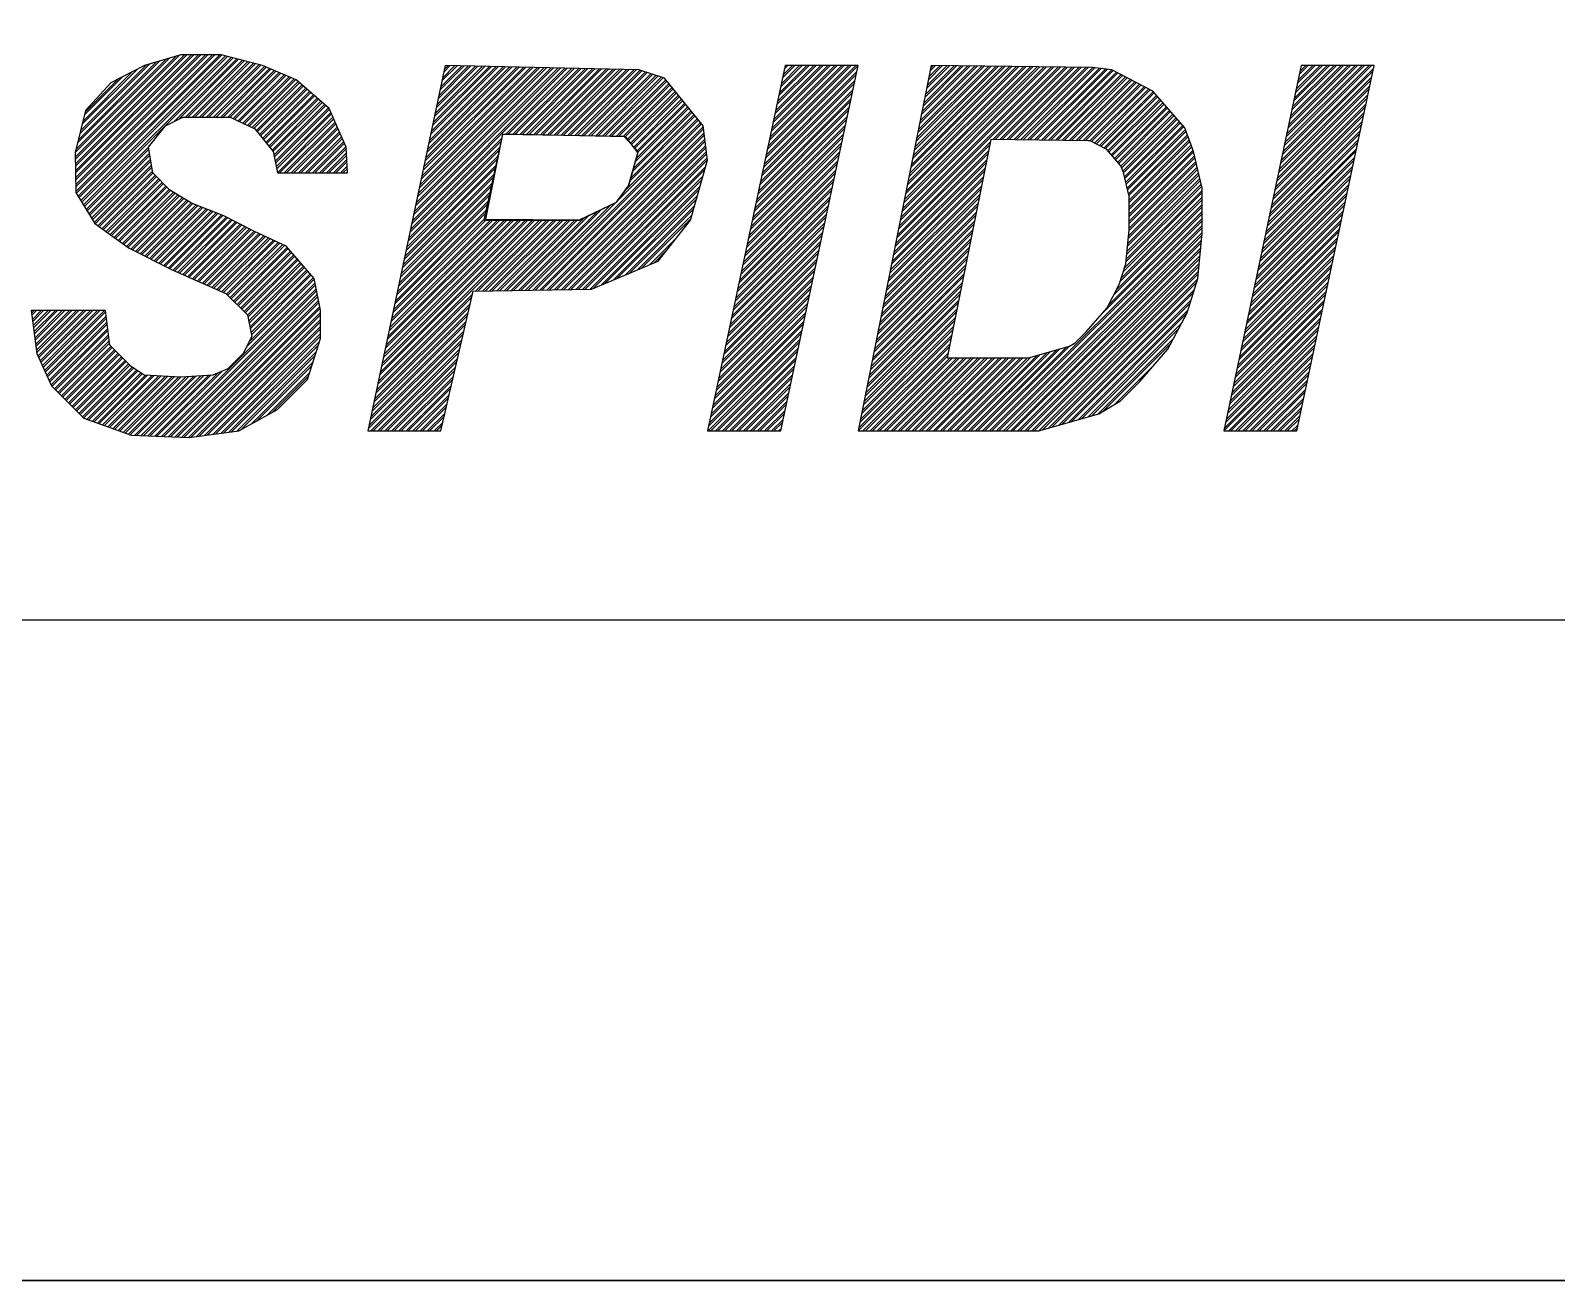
# Model space of a CAD drawing. Extents: x 0 to 594, y 0 to 420.
# Drawn here: x 427.48 to 444.8, y 0 to 14.19 of the extents above; entities that cross this region are included whole.
import ezdxf

# ---------------------------------------------------------------- set-up
doc = ezdxf.new("R2010")
doc.units = 0
doc.header["$MEASUREMENT"] = 0
doc.linetypes.add('BORDER_2012_SLN$0$8001.Solid', pattern=[0])
doc.layers.add('BORDER_2012_SLN$0$Level_1', color=7, linetype='BORDER_2012_SLN$0$8001.Solid', lineweight=25)
doc.layers.add('BORDER_2012_SLN$0$Level_18', color=7, linetype='BORDER_2012_SLN$0$8001.Solid', lineweight=25)
doc.layers.add('GT_1', color=7, linetype='Continuous')

# ---------------------------------------------------------------- blocks, each defined once
blk = doc.blocks.new('BORDER_2012_SLN')
at = {"lineweight": -3}
for p, q in [((427.985, 12.756), (429.128, 13.9)), ((427.985, 12.81), (429.053, 13.878)), ((427.986, 12.678), (429.225, 13.916)), ((427.986, 12.73), (429.166, 13.911)), ((427.987, 12.652), (429.251, 13.916)), ((427.988, 12.574), (429.331, 13.916)), ((427.988, 12.6), (429.304, 13.916)), ((427.989, 12.521), (429.384, 13.916)), ((427.99, 12.495), (429.411, 13.916)), ((427.991, 12.417), (429.491, 13.916)), ((427.991, 12.443), (429.464, 13.916)), ((427.992, 12.365), (429.544, 13.916)), ((427.994, 12.845), (429.015, 13.867)), ((427.998, 12.344), (429.57, 13.916)), ((428.018, 12.311), (429.624, 13.916)), ((428.028, 12.294), (429.649, 13.914)), ((428.048, 12.261), (429.691, 13.904)), ((428.058, 12.244), (429.712, 13.898)), ((428.078, 12.211), (429.754, 13.887)), ((428.088, 12.194), (429.775, 13.882)), ((429.107, 13.16), (429.818, 13.871)), ((429.16, 13.186), (429.839, 13.865)), ((428.011, 12.916), (428.94, 13.845)), ((428.02, 12.951), (428.902, 13.834)), ((428.038, 13.022), (428.827, 13.811)), ((428.046, 13.057), (428.789, 13.8)), ((428.064, 13.128), (428.689, 13.753)), ((428.073, 13.163), (428.634, 13.725)), ((429.236, 13.209), (429.881, 13.854)), ((429.263, 13.209), (429.902, 13.849)), ((429.316, 13.209), (429.944, 13.838)), ((429.342, 13.209), (429.966, 13.832)), ((429.396, 13.209), (430.008, 13.821)), ((429.422, 13.209), (430.029, 13.816)), ((429.475, 13.209), (430.071, 13.805)), ((429.502, 13.209), (430.092, 13.799)), ((429.555, 13.209), (430.132, 13.785)), ((429.582, 13.209), (430.15, 13.777)), ((429.635, 13.209), (430.188, 13.762)), ((429.662, 13.209), (430.206, 13.754)), ((429.715, 13.209), (430.244, 13.738)), ((429.742, 13.209), (430.262, 13.73)), ((429.778, 13.192), (430.3, 13.714)), ((429.796, 13.184), (430.318, 13.706)), ((429.832, 13.167), (430.356, 13.69)), ((431.804, 11.998), (433.57, 13.764)), ((431.811, 12.032), (433.544, 13.765)), ((431.825, 12.099), (433.492, 13.766)), ((431.832, 12.133), (433.466, 13.767)), ((431.847, 12.201), (433.413, 13.768)), ((431.854, 12.235), (433.387, 13.768)), ((431.868, 12.302), (433.335, 13.769)), ((431.875, 12.336), (433.309, 13.77)), ((431.889, 12.403), (433.257, 13.771)), ((431.897, 12.437), (433.231, 13.772)), ((431.911, 12.505), (433.179, 13.773)), ((431.918, 12.538), (433.153, 13.773)), ((431.932, 12.606), (433.101, 13.775)), ((431.939, 12.64), (433.075, 13.775)), ((431.954, 12.707), (433.023, 13.776)), ((431.961, 12.741), (432.997, 13.777)), ((431.975, 12.808), (432.945, 13.778)), ((431.982, 12.842), (432.919, 13.779)), ((431.997, 12.91), (432.867, 13.78)), ((432.004, 12.943), (432.841, 13.78)), ((432.018, 13.011), (432.789, 13.782)), ((432.025, 13.045), (432.763, 13.782)), ((432.04, 13.112), (432.711, 13.783)), ((432.047, 13.146), (432.685, 13.784)), ((432.061, 13.214), (432.633, 13.785)), ((432.068, 13.247), (432.607, 13.786)), ((432.082, 13.315), (432.554, 13.787)), ((432.09, 13.349), (432.528, 13.787)), ((432.104, 13.416), (432.476, 13.789)), ((432.111, 13.45), (432.45, 13.789)), ((432.125, 13.517), (432.398, 13.79)), ((432.133, 13.551), (432.372, 13.791)), ((432.147, 13.619), (432.32, 13.792)), ((432.154, 13.652), (432.294, 13.793)), ((432.168, 13.72), (432.242, 13.794)), ((432.175, 13.754), (432.216, 13.794)), ((432.874, 13.015), (433.622, 13.763)), ((432.9, 13.014), (433.648, 13.762)), ((432.952, 13.013), (433.7, 13.761)), ((432.978, 13.013), (433.726, 13.761)), ((433.03, 13.011), (433.778, 13.76)), ((433.056, 13.011), (433.804, 13.759)), ((433.108, 13.01), (433.856, 13.758)), ((433.134, 13.009), (433.882, 13.757)), ((433.186, 13.008), (433.934, 13.756)), ((433.212, 13.007), (433.96, 13.756)), ((433.264, 13.006), (434.012, 13.754)), ((433.29, 13.005), (434.038, 13.754)), ((433.342, 13.004), (434.09, 13.753)), ((433.368, 13.003), (434.116, 13.752)), ((433.42, 13.002), (434.168, 13.751)), ((433.446, 13.002), (434.194, 13.75)), ((433.498, 13), (434.246, 13.749)), ((433.524, 13), (434.272, 13.749)), ((433.576, 12.999), (434.325, 13.747)), ((433.602, 12.998), (434.351, 13.747)), ((433.654, 12.998), (434.398, 13.741)), ((433.681, 12.997), (434.418, 13.734)), ((433.733, 12.996), (434.458, 13.721)), ((433.759, 12.996), (434.478, 13.714)), ((433.812, 12.995), (434.517, 13.701)), ((433.838, 12.994), (434.537, 13.694)), ((435.797, 12.638), (436.85, 13.691)), ((435.804, 12.672), (436.857, 13.725)), ((435.818, 12.74), (436.871, 13.793)), ((435.825, 12.773), (436.847, 13.795)), ((435.839, 12.841), (436.794, 13.795)), ((435.847, 12.875), (436.767, 13.795)), ((435.861, 12.942), (436.714, 13.795)), ((435.868, 12.976), (436.687, 13.795)), ((435.882, 13.043), (436.634, 13.795)), ((435.89, 13.077), (436.607, 13.795)), ((435.904, 13.145), (436.554, 13.795)), ((435.911, 13.178), (436.528, 13.795)), ((435.925, 13.246), (436.474, 13.795)), ((435.932, 13.28), (436.448, 13.795)), ((435.947, 13.347), (436.394, 13.795)), ((435.954, 13.381), (436.368, 13.795)), ((435.968, 13.449), (436.315, 13.795)), ((435.975, 13.482), (436.288, 13.795)), ((435.99, 13.55), (436.235, 13.795)), ((435.997, 13.584), (436.208, 13.795)), ((436.011, 13.651), (436.155, 13.795)), ((436.018, 13.685), (436.128, 13.795)), ((436.032, 13.752), (436.075, 13.795)), ((436.04, 13.786), (436.049, 13.795)), ((437.33, 11.936), (439.169, 13.775)), ((437.337, 11.97), (439.143, 13.776)), ((437.35, 12.036), (439.09, 13.776)), ((437.357, 12.07), (439.064, 13.777)), ((437.37, 12.136), (439.011, 13.778)), ((437.377, 12.169), (438.985, 13.778)), ((437.39, 12.236), (438.933, 13.779)), ((437.396, 12.269), (438.906, 13.779)), ((437.41, 12.336), (438.854, 13.78)), ((437.416, 12.369), (438.828, 13.78)), ((437.43, 12.435), (438.775, 13.781)), ((437.436, 12.469), (438.749, 13.781)), ((437.45, 12.535), (438.696, 13.782)), ((437.456, 12.568), (438.67, 13.782)), ((437.47, 12.635), (438.617, 13.783)), ((437.476, 12.668), (438.591, 13.783)), ((437.49, 12.735), (438.539, 13.784)), ((437.496, 12.768), (438.512, 13.784)), ((437.51, 12.835), (438.46, 13.785)), ((437.516, 12.868), (438.434, 13.785)), ((437.53, 12.934), (438.381, 13.786)), ((437.536, 12.968), (438.355, 13.786)), ((437.549, 13.034), (438.302, 13.787)), ((437.556, 13.067), (438.276, 13.787)), ((437.569, 13.134), (438.224, 13.788)), ((437.576, 13.167), (438.197, 13.788)), ((437.589, 13.234), (438.145, 13.789)), ((437.596, 13.267), (438.119, 13.789)), ((437.609, 13.333), (438.066, 13.79)), ((437.616, 13.367), (438.04, 13.79)), ((437.629, 13.433), (437.987, 13.791)), ((437.636, 13.467), (437.961, 13.792)), ((437.649, 13.533), (437.908, 13.792)), ((437.656, 13.566), (437.882, 13.793)), ((437.669, 13.633), (437.83, 13.793)), ((437.676, 13.666), (437.803, 13.794)), ((437.689, 13.733), (437.751, 13.794)), ((437.696, 13.766), (437.725, 13.795)), ((438.402, 12.956), (439.221, 13.775)), ((438.428, 12.955), (439.248, 13.774)), ((438.481, 12.954), (439.3, 13.774)), ((438.507, 12.954), (439.326, 13.773)), ((438.56, 12.953), (439.379, 13.773)), ((438.586, 12.953), (439.405, 13.772)), ((438.639, 12.952), (439.458, 13.772)), ((438.665, 12.952), (439.484, 13.771)), ((438.717, 12.951), (439.536, 13.77)), ((438.744, 12.951), (439.56, 13.768)), ((438.796, 12.95), (439.608, 13.762)), ((438.822, 12.95), (439.632, 13.76)), ((438.875, 12.949), (439.68, 13.754)), ((438.901, 12.949), (439.704, 13.752)), ((438.954, 12.948), (439.752, 13.746)), ((438.98, 12.948), (439.769, 13.737)), ((439.032, 12.947), (439.804, 13.719)), ((439.059, 12.947), (439.822, 13.71)), ((439.111, 12.946), (439.857, 13.691)), ((441.664, 12.679), (442.717, 13.732)), ((441.672, 12.712), (442.725, 13.765)), ((441.686, 12.78), (442.701, 13.795)), ((441.693, 12.814), (442.674, 13.795)), ((441.707, 12.881), (442.621, 13.795)), ((441.714, 12.915), (442.595, 13.795)), ((441.729, 12.982), (442.541, 13.795)), ((441.736, 13.016), (442.515, 13.795)), ((441.75, 13.084), (442.461, 13.795)), ((441.757, 13.117), (442.435, 13.795)), ((441.772, 13.185), (442.382, 13.795)), ((441.779, 13.219), (442.355, 13.795)), ((441.793, 13.286), (442.302, 13.795)), ((441.8, 13.32), (442.275, 13.795)), ((441.815, 13.388), (442.222, 13.795)), ((441.822, 13.421), (442.195, 13.795)), ((441.836, 13.489), (442.142, 13.795)), ((441.843, 13.523), (442.116, 13.795)), ((441.857, 13.59), (442.062, 13.795)), ((441.865, 13.624), (442.036, 13.795)), ((441.879, 13.691), (441.982, 13.795)), ((441.886, 13.725), (441.956, 13.795)), ((441.9, 13.793), (441.903, 13.795)), ((428.09, 13.234), (428.525, 13.669)), ((428.099, 13.27), (428.47, 13.641)), ((429.85, 13.158), (430.374, 13.682)), ((429.886, 13.141), (430.412, 13.666)), ((429.904, 13.132), (430.431, 13.659)), ((429.94, 13.115), (430.468, 13.643)), ((429.958, 13.106), (430.487, 13.635)), ((429.994, 13.089), (430.516, 13.611)), ((430.012, 13.081), (430.53, 13.599)), ((430.04, 13.055), (430.559, 13.574)), ((430.051, 13.04), (430.573, 13.561)), ((430.075, 13.011), (430.601, 13.537)), ((430.087, 12.996), (430.616, 13.524)), ((433.89, 12.994), (434.577, 13.681)), ((433.916, 12.993), (434.597, 13.674)), ((433.969, 12.992), (434.637, 13.661)), ((433.995, 12.992), (434.657, 13.654)), ((434.047, 12.991), (434.688, 13.632)), ((434.073, 12.991), (434.7, 13.617)), ((434.126, 12.99), (434.724, 13.588)), ((434.152, 12.989), (434.736, 13.573)), ((434.204, 12.988), (434.76, 13.544)), ((434.226, 12.983), (434.772, 13.529)), ((435.761, 12.47), (436.814, 13.523)), ((435.775, 12.537), (436.828, 13.59)), ((435.782, 12.571), (436.835, 13.624)), ((439.137, 12.946), (439.874, 13.682)), ((439.19, 12.945), (439.909, 13.664)), ((439.216, 12.945), (439.926, 13.655)), ((439.269, 12.944), (439.961, 13.636)), ((439.295, 12.944), (439.979, 13.627)), ((439.348, 12.943), (440.013, 13.609)), ((439.374, 12.943), (440.031, 13.6)), ((439.426, 12.942), (440.066, 13.581)), ((439.453, 12.942), (440.083, 13.572)), ((439.503, 12.939), (440.118, 13.554)), ((439.521, 12.93), (440.135, 13.545)), ((439.556, 12.912), (440.17, 13.526)), ((439.573, 12.902), (440.188, 13.517)), ((441.622, 12.476), (442.675, 13.529)), ((441.629, 12.51), (442.682, 13.563)), ((441.643, 12.577), (442.696, 13.63)), ((441.65, 12.611), (442.703, 13.664)), ((430.111, 12.967), (430.644, 13.5)), ((430.123, 12.952), (430.658, 13.487)), ((430.147, 12.922), (430.687, 13.462)), ((430.159, 12.908), (430.701, 13.45)), ((430.183, 12.878), (430.729, 13.425)), ((430.194, 12.864), (430.744, 13.413)), ((430.218, 12.834), (430.772, 13.388)), ((430.23, 12.82), (430.786, 13.376)), ((430.24, 12.776), (430.815, 13.351)), ((434.253, 12.957), (434.796, 13.5)), ((434.265, 12.942), (434.808, 13.486)), ((434.288, 12.913), (434.832, 13.456)), ((434.3, 12.898), (434.844, 13.442)), ((434.324, 12.869), (434.868, 13.412)), ((434.336, 12.855), (434.88, 13.398)), ((434.362, 12.827), (434.904, 13.368)), ((434.371, 12.81), (434.915, 13.354)), ((435.732, 12.334), (436.785, 13.388)), ((435.739, 12.368), (436.792, 13.421)), ((435.754, 12.436), (436.807, 13.489)), ((439.608, 12.884), (440.221, 13.497)), ((439.626, 12.875), (440.233, 13.483)), ((439.66, 12.857), (440.258, 13.454)), ((439.678, 12.847), (440.271, 13.44)), ((439.708, 12.824), (440.296, 13.412)), ((439.72, 12.81), (440.308, 13.398)), ((439.745, 12.782), (440.333, 13.37)), ((439.757, 12.767), (440.346, 13.356)), ((441.586, 12.307), (442.639, 13.36)), ((441.6, 12.375), (442.653, 13.428)), ((441.607, 12.409), (442.66, 13.462)), ((430.244, 12.754), (430.829, 13.339)), ((430.253, 12.709), (430.858, 13.314)), ((430.257, 12.687), (430.869, 13.299)), ((430.266, 12.643), (430.886, 13.262)), ((430.271, 12.621), (430.894, 13.244)), ((430.28, 12.576), (430.91, 13.207)), ((430.304, 12.574), (430.918, 13.188)), ((434.148, 12.267), (435.059, 13.178)), ((434.221, 12.367), (435.047, 13.193)), ((434.281, 12.48), (435.023, 13.222)), ((434.291, 12.516), (435.011, 13.237)), ((434.311, 12.59), (434.987, 13.266)), ((434.321, 12.626), (434.975, 13.281)), ((434.342, 12.701), (434.951, 13.31)), ((434.353, 12.738), (434.939, 13.325)), ((435.689, 12.132), (436.742, 13.185)), ((435.696, 12.166), (436.75, 13.219)), ((435.711, 12.233), (436.764, 13.286)), ((435.718, 12.267), (436.771, 13.32)), ((439.782, 12.739), (440.371, 13.327)), ((439.795, 12.725), (440.383, 13.313)), ((439.82, 12.697), (440.408, 13.285)), ((439.832, 12.683), (440.42, 13.271)), ((439.857, 12.654), (440.445, 13.242)), ((439.864, 12.634), (440.458, 13.228)), ((439.878, 12.595), (440.483, 13.2)), ((439.885, 12.575), (440.495, 13.186)), ((441.557, 12.172), (442.61, 13.225)), ((441.564, 12.206), (442.617, 13.259)), ((441.579, 12.274), (442.632, 13.327)), ((430.357, 12.574), (430.935, 13.152)), ((430.384, 12.574), (430.943, 13.133)), ((430.437, 12.574), (430.959, 13.096)), ((430.464, 12.574), (430.967, 13.078)), ((430.517, 12.574), (430.984, 13.041)), ((430.544, 12.574), (430.992, 13.023)), ((433.178, 11.244), (435.083, 13.149)), ((433.205, 11.244), (435.095, 13.134)), ((433.259, 11.245), (435.115, 13.101)), ((433.286, 11.246), (435.118, 13.077)), ((433.341, 11.247), (435.124, 13.03)), ((433.368, 11.247), (435.127, 13.006)), ((435.654, 11.963), (436.707, 13.016)), ((435.668, 12.031), (436.721, 13.084)), ((435.675, 12.064), (436.728, 13.117)), ((439.895, 12.532), (440.52, 13.158)), ((439.9, 12.511), (440.533, 13.143)), ((439.91, 12.468), (440.558, 13.115)), ((439.915, 12.446), (440.57, 13.101)), ((439.925, 12.403), (440.59, 13.067)), ((439.93, 12.381), (440.597, 13.048)), ((439.94, 12.338), (440.611, 13.009)), ((441.514, 11.97), (442.567, 13.023)), ((441.521, 12.003), (442.574, 13.057)), ((441.536, 12.071), (442.589, 13.124)), ((441.543, 12.105), (442.596, 13.158)), ((428.108, 12.161), (428.818, 12.871)), ((428.118, 12.144), (428.819, 12.845)), ((430.597, 12.574), (431.008, 12.986)), ((430.624, 12.574), (431.017, 12.967)), ((430.677, 12.574), (431.033, 12.931)), ((430.703, 12.574), (431.041, 12.912)), ((430.757, 12.574), (431.058, 12.875)), ((430.783, 12.574), (431.062, 12.853)), ((431.761, 11.796), (432.794, 12.829)), ((431.768, 11.829), (432.801, 12.863)), ((431.782, 11.897), (432.816, 12.931)), ((431.789, 11.931), (432.822, 12.964)), ((433.422, 11.248), (435.133, 12.959)), ((433.449, 11.249), (435.136, 12.935)), ((433.503, 11.25), (435.142, 12.888)), ((433.53, 11.25), (435.145, 12.865)), ((435.625, 11.828), (436.678, 12.881)), ((435.632, 11.862), (436.685, 12.915)), ((435.646, 11.929), (436.7, 12.982)), ((437.297, 11.77), (438.355, 12.828)), ((437.31, 11.837), (438.368, 12.895)), ((437.317, 11.87), (438.375, 12.928)), ((439.945, 12.317), (440.618, 12.989)), ((439.948, 12.266), (440.632, 12.95)), ((439.948, 12.239), (440.639, 12.931)), ((439.948, 12.186), (440.653, 12.892)), ((439.948, 12.159), (440.661, 12.872)), ((439.948, 12.106), (440.675, 12.833)), ((441.471, 11.767), (442.524, 12.82)), ((441.479, 11.801), (442.532, 12.854)), ((441.493, 11.868), (442.546, 12.921)), ((441.5, 11.902), (442.553, 12.955)), ((428.138, 12.111), (428.826, 12.799)), ((428.148, 12.094), (428.83, 12.777)), ((428.168, 12.061), (428.838, 12.731)), ((428.178, 12.044), (428.842, 12.708)), ((428.198, 12.011), (428.849, 12.663)), ((430.836, 12.574), (431.064, 12.802)), ((430.863, 12.574), (431.066, 12.777)), ((430.916, 12.574), (431.068, 12.726)), ((430.943, 12.574), (431.069, 12.701)), ((430.996, 12.574), (431.072, 12.65)), ((431.725, 11.627), (432.757, 12.659)), ((431.739, 11.694), (432.772, 12.727)), ((431.746, 11.728), (432.779, 12.761)), ((433.585, 11.251), (435.151, 12.817)), ((433.612, 11.252), (435.154, 12.794)), ((433.666, 11.253), (435.159, 12.746)), ((433.693, 11.253), (435.162, 12.723)), ((433.747, 11.254), (435.142, 12.649)), ((435.582, 11.626), (436.635, 12.679)), ((435.589, 11.659), (436.642, 12.712)), ((435.604, 11.727), (436.657, 12.78)), ((435.611, 11.761), (436.664, 12.814)), ((437.27, 11.637), (438.328, 12.695)), ((437.277, 11.67), (438.335, 12.729)), ((437.29, 11.737), (438.348, 12.795)), ((439.947, 11.919), (440.712, 12.684)), ((439.948, 12.08), (440.681, 12.813)), ((439.948, 12.026), (440.692, 12.77)), ((439.948, 12), (440.697, 12.749)), ((439.948, 11.946), (440.707, 12.705)), ((441.436, 11.598), (442.489, 12.651)), ((441.45, 11.666), (442.503, 12.719)), ((441.457, 11.7), (442.51, 12.753)), ((428.209, 11.996), (428.853, 12.64)), ((428.24, 11.974), (428.861, 12.594)), ((428.255, 11.963), (428.866, 12.573)), ((428.287, 11.94), (428.892, 12.546)), ((428.302, 11.929), (428.906, 12.533)), ((428.333, 11.907), (428.932, 12.506)), ((428.349, 11.896), (428.945, 12.493)), ((431.023, 12.574), (431.073, 12.625)), ((431.696, 11.492), (432.727, 12.523)), ((431.704, 11.526), (432.735, 12.557)), ((431.718, 11.593), (432.749, 12.625)), ((433.774, 11.255), (435.132, 12.612)), ((433.829, 11.256), (435.11, 12.537)), ((433.863, 11.264), (435.1, 12.5)), ((435.539, 11.423), (436.592, 12.476)), ((435.546, 11.457), (436.599, 12.51)), ((435.561, 11.524), (436.614, 12.577)), ((435.568, 11.558), (436.621, 12.611)), ((437.23, 11.438), (438.288, 12.496)), ((437.237, 11.471), (438.295, 12.529)), ((437.25, 11.537), (438.308, 12.595)), ((437.257, 11.571), (438.315, 12.629)), ((439.921, 11.654), (440.757, 12.49)), ((439.924, 11.684), (440.752, 12.512)), ((439.93, 11.742), (440.742, 12.555)), ((439.933, 11.772), (440.737, 12.576)), ((439.938, 11.831), (440.727, 12.619)), ((439.941, 11.86), (440.722, 12.641)), ((441.407, 11.463), (442.46, 12.516)), ((441.414, 11.497), (442.467, 12.55)), ((441.428, 11.565), (442.482, 12.618)), ((428.38, 11.874), (428.972, 12.466)), ((428.395, 11.863), (428.985, 12.453)), ((428.426, 11.841), (429.012, 12.426)), ((428.442, 11.829), (429.025, 12.413)), ((428.473, 11.807), (429.052, 12.386)), ((428.488, 11.796), (429.067, 12.375)), ((428.519, 11.774), (429.1, 12.355)), ((428.535, 11.763), (429.117, 12.345)), ((428.566, 11.741), (429.15, 12.325)), ((428.581, 11.73), (429.166, 12.315)), ((431.654, 11.289), (432.683, 12.319)), ((431.661, 11.323), (432.69, 12.353)), ((431.675, 11.391), (432.705, 12.421)), ((431.682, 11.424), (432.712, 12.455)), ((433.955, 11.302), (435.078, 12.426)), ((434.001, 11.322), (435.068, 12.388)), ((434.093, 11.36), (435.046, 12.314)), ((435.503, 11.254), (436.557, 12.307)), ((435.518, 11.322), (436.571, 12.375)), ((435.525, 11.355), (436.578, 12.409)), ((437.197, 11.271), (438.255, 12.329)), ((437.21, 11.338), (438.268, 12.396)), ((437.217, 11.371), (438.275, 12.429)), ((439.884, 11.457), (440.778, 12.351)), ((439.896, 11.496), (440.778, 12.377)), ((439.913, 11.566), (440.773, 12.425)), ((439.916, 11.595), (440.768, 12.447)), ((441.364, 11.261), (442.417, 12.314)), ((441.371, 11.295), (442.424, 12.348)), ((441.386, 11.362), (442.439, 12.415)), ((441.393, 11.396), (442.446, 12.449)), ((428.615, 11.71), (429.2, 12.295)), ((428.633, 11.701), (429.216, 12.285)), ((428.668, 11.683), (429.25, 12.265)), ((428.686, 11.675), (429.266, 12.255)), ((428.721, 11.657), (429.299, 12.235)), ((428.739, 11.648), (429.318, 12.227)), ((428.775, 11.63), (429.356, 12.211)), ((428.792, 11.621), (429.375, 12.204)), ((428.828, 11.604), (429.413, 12.189)), ((428.846, 11.595), (429.432, 12.181)), ((428.881, 11.577), (429.47, 12.166)), ((428.899, 11.568), (429.489, 12.158)), ((428.934, 11.55), (429.527, 12.143)), ((428.952, 11.541), (429.546, 12.135)), ((431.618, 11.12), (432.646, 12.149)), ((431.632, 11.188), (432.661, 12.217)), ((431.639, 11.222), (432.668, 12.251)), ((433.015, 11.241), (433.913, 12.138)), ((433.043, 11.241), (433.964, 12.163)), ((433.097, 11.242), (434.066, 12.211)), ((433.124, 11.243), (434.117, 12.236)), ((434.138, 11.379), (435.036, 12.277)), ((434.23, 11.418), (435.014, 12.202)), ((434.276, 11.437), (435.004, 12.165)), ((435.475, 11.119), (436.528, 12.172)), ((435.482, 11.153), (436.535, 12.206)), ((435.496, 11.22), (436.549, 12.274)), ((437.157, 11.072), (438.215, 12.13)), ((437.17, 11.138), (438.228, 12.196)), ((437.177, 11.171), (438.235, 12.23)), ((437.19, 11.238), (438.248, 12.296)), ((439.713, 11.073), (440.778, 12.138)), ((439.773, 11.186), (440.778, 12.191)), ((439.803, 11.243), (440.778, 12.218)), ((439.848, 11.341), (440.778, 12.271)), ((439.86, 11.38), (440.778, 12.298)), ((441.328, 11.092), (442.381, 12.145)), ((441.343, 11.159), (442.396, 12.213)), ((441.35, 11.193), (442.403, 12.246)), ((428.988, 11.524), (429.584, 12.12)), ((429.005, 11.515), (429.603, 12.113)), ((429.041, 11.497), (429.641, 12.097)), ((429.058, 11.488), (429.66, 12.09)), ((429.094, 11.471), (429.696, 12.073)), ((429.113, 11.463), (429.714, 12.064)), ((429.15, 11.447), (429.749, 12.046)), ((429.168, 11.438), (429.767, 12.037)), ((429.205, 11.422), (429.803, 12.02)), ((429.224, 11.414), (429.82, 12.011)), ((429.261, 11.398), (429.856, 11.993)), ((429.279, 11.39), (429.874, 11.984)), ((429.316, 11.373), (429.909, 11.966)), ((429.335, 11.365), (429.927, 11.957)), ((431.418, 10.175), (433.283, 12.04)), ((431.425, 10.209), (433.256, 12.04)), ((431.439, 10.277), (433.203, 12.04)), ((431.446, 10.31), (433.176, 12.04)), ((431.461, 10.378), (433.123, 12.04)), ((431.468, 10.412), (433.097, 12.04)), ((431.482, 10.479), (433.043, 12.04)), ((431.489, 10.513), (433.017, 12.04)), ((431.503, 10.58), (432.964, 12.04)), ((431.511, 10.614), (432.937, 12.04)), ((431.525, 10.682), (432.884, 12.04)), ((431.532, 10.715), (432.857, 12.04)), ((431.546, 10.783), (432.804, 12.04)), ((431.553, 10.817), (432.777, 12.04)), ((431.568, 10.884), (432.724, 12.04)), ((431.575, 10.918), (432.697, 12.04)), ((431.589, 10.985), (432.644, 12.04)), ((431.596, 11.019), (432.624, 12.047)), ((431.611, 11.087), (432.639, 12.115)), ((432.528, 11.232), (433.336, 12.04)), ((432.555, 11.233), (433.363, 12.04)), ((432.609, 11.234), (433.416, 12.04)), ((432.636, 11.234), (433.442, 12.04)), ((432.69, 11.235), (433.496, 12.04)), ((432.717, 11.235), (433.522, 12.04)), ((432.772, 11.236), (433.576, 12.04)), ((432.799, 11.237), (433.602, 12.04)), ((432.853, 11.238), (433.655, 12.04)), ((432.88, 11.238), (433.682, 12.04)), ((432.934, 11.239), (433.76, 12.065)), ((432.961, 11.24), (433.811, 12.089)), ((434.368, 11.475), (434.982, 12.09)), ((434.413, 11.495), (434.972, 12.053)), ((435.432, 10.917), (436.485, 11.97)), ((435.439, 10.95), (436.492, 12.003)), ((435.453, 11.018), (436.506, 12.071)), ((435.461, 11.052), (436.514, 12.105)), ((437.13, 10.939), (438.189, 11.997)), ((437.137, 10.972), (438.195, 12.03)), ((437.15, 11.038), (438.208, 12.097)), ((438.364, 9.645), (440.778, 12.058)), ((438.391, 9.645), (440.778, 12.031)), ((438.444, 9.645), (440.778, 11.978)), ((439.613, 10.947), (440.778, 12.111)), ((441.3, 10.957), (442.353, 12.01)), ((441.307, 10.991), (442.36, 12.044)), ((441.321, 11.058), (442.374, 12.111)), ((429.372, 11.349), (429.962, 11.94)), ((429.39, 11.341), (429.98, 11.931)), ((429.427, 11.325), (430.016, 11.913)), ((429.446, 11.316), (430.034, 11.905)), ((429.482, 11.3), (430.07, 11.888)), ((429.501, 11.292), (430.088, 11.879)), ((429.538, 11.276), (430.124, 11.862)), ((429.556, 11.268), (430.143, 11.854)), ((429.593, 11.251), (430.179, 11.837)), ((429.612, 11.243), (430.197, 11.828)), ((429.649, 11.227), (430.233, 11.812)), ((429.667, 11.219), (430.251, 11.803)), ((429.701, 11.2), (430.288, 11.786)), ((434.505, 11.533), (434.81, 11.838)), ((435.396, 10.748), (436.449, 11.801)), ((435.411, 10.815), (436.464, 11.868)), ((435.418, 10.849), (436.471, 11.902)), ((437.09, 10.739), (438.149, 11.797)), ((437.097, 10.772), (438.155, 11.83)), ((437.11, 10.839), (438.169, 11.897)), ((437.117, 10.872), (438.175, 11.93)), ((438.471, 9.645), (440.778, 11.952)), ((438.524, 9.645), (440.778, 11.898)), ((438.551, 9.645), (440.776, 11.87)), ((438.604, 9.645), (440.77, 11.811)), ((438.63, 9.645), (440.767, 11.782)), ((441.257, 10.754), (442.31, 11.807)), ((441.264, 10.788), (442.317, 11.841)), ((441.278, 10.856), (442.331, 11.909)), ((441.286, 10.889), (442.339, 11.942)), ((429.715, 11.186), (430.306, 11.778)), ((429.741, 11.16), (430.342, 11.761)), ((429.755, 11.147), (430.36, 11.752)), ((429.781, 11.12), (430.391, 11.729)), ((429.794, 11.107), (430.403, 11.715)), ((429.821, 11.08), (430.428, 11.687)), ((429.834, 11.067), (430.44, 11.672)), ((429.861, 11.04), (430.465, 11.644)), ((429.874, 11.027), (430.477, 11.629)), ((434.551, 11.552), (434.71, 11.712)), ((435.368, 10.613), (436.421, 11.666)), ((435.375, 10.647), (436.428, 11.7)), ((435.389, 10.714), (436.442, 11.767)), ((437.057, 10.573), (438.115, 11.631)), ((437.071, 10.639), (438.129, 11.697)), ((437.077, 10.673), (438.135, 11.731)), ((438.684, 9.645), (440.762, 11.723)), ((438.71, 9.645), (440.759, 11.693)), ((438.763, 9.645), (440.753, 11.635)), ((441.221, 10.586), (442.274, 11.639)), ((441.235, 10.653), (442.289, 11.706)), ((441.243, 10.687), (442.296, 11.74)), ((429.901, 11), (430.502, 11.601)), ((429.914, 10.987), (430.514, 11.587)), ((429.939, 10.958), (430.539, 11.558)), ((429.943, 10.936), (430.551, 11.544)), ((429.952, 10.892), (430.576, 11.515)), ((429.957, 10.87), (430.588, 11.501)), ((429.966, 10.825), (430.613, 11.473)), ((429.97, 10.803), (430.625, 11.458)), ((435.325, 10.41), (436.378, 11.463)), ((435.332, 10.444), (436.385, 11.497)), ((435.346, 10.512), (436.399, 11.565)), ((435.353, 10.545), (436.406, 11.598)), ((437.031, 10.44), (438.089, 11.498)), ((437.037, 10.473), (438.095, 11.531)), ((437.051, 10.539), (438.109, 11.598)), ((438.79, 9.645), (440.751, 11.605)), ((438.843, 9.645), (440.745, 11.546)), ((438.87, 9.645), (440.742, 11.517)), ((438.923, 9.645), (440.737, 11.458)), ((441.178, 10.383), (442.231, 11.436)), ((441.193, 10.451), (442.246, 11.504)), ((441.2, 10.484), (442.253, 11.537)), ((441.214, 10.552), (442.267, 11.605)), ((428.963, 9.583), (430.706, 11.326)), ((428.988, 9.582), (430.71, 11.304)), ((429.928, 10.602), (430.697, 11.37)), ((429.955, 10.655), (430.687, 11.387)), ((429.979, 10.759), (430.65, 11.43)), ((429.983, 10.737), (430.662, 11.416)), ((435.282, 10.208), (436.335, 11.261)), ((435.289, 10.241), (436.342, 11.295)), ((435.303, 10.309), (436.356, 11.362)), ((435.31, 10.343), (436.364, 11.396)), ((436.991, 10.24), (438.049, 11.298)), ((436.997, 10.273), (438.055, 11.332)), ((437.011, 10.34), (438.069, 11.398)), ((437.017, 10.373), (438.075, 11.431)), ((438.961, 9.656), (440.734, 11.429)), ((439.035, 9.677), (440.726, 11.367)), ((439.072, 9.688), (440.713, 11.329)), ((441.15, 10.248), (442.203, 11.301)), ((441.157, 10.282), (442.21, 11.335)), ((441.171, 10.349), (442.224, 11.402)), ((429.04, 9.58), (430.719, 11.259)), ((429.065, 9.579), (430.723, 11.237)), ((429.117, 9.577), (430.732, 11.193)), ((429.142, 9.576), (430.737, 11.171)), ((429.194, 9.575), (430.746, 11.127)), ((429.219, 9.574), (430.75, 11.105)), ((431.382, 10.006), (432.47, 11.094)), ((431.396, 10.074), (432.486, 11.164)), ((431.403, 10.108), (432.494, 11.198)), ((435.246, 10.039), (436.299, 11.092)), ((435.26, 10.106), (436.313, 11.159)), ((435.268, 10.14), (436.321, 11.193)), ((436.951, 10.041), (438.009, 11.099)), ((436.957, 10.074), (438.016, 11.132)), ((436.971, 10.14), (438.029, 11.198)), ((436.977, 10.174), (438.036, 11.232)), ((439.147, 9.709), (440.689, 11.251)), ((439.184, 9.719), (440.677, 11.212)), ((439.259, 9.741), (440.653, 11.135)), ((439.296, 9.751), (440.641, 11.096)), ((441.107, 10.045), (442.16, 11.099)), ((441.114, 10.079), (442.167, 11.132)), ((441.128, 10.147), (442.181, 11.2)), ((441.135, 10.18), (442.188, 11.234)), ((427.489, 10.983), (427.519, 11.013)), ((427.492, 10.96), (427.545, 11.013)), ((427.498, 10.912), (427.598, 11.013)), ((427.501, 10.888), (427.625, 11.013)), ((427.507, 10.841), (427.678, 11.012)), ((427.509, 10.817), (427.705, 11.012)), ((427.515, 10.77), (427.758, 11.012)), ((427.518, 10.746), (427.784, 11.012)), ((427.524, 10.699), (427.837, 11.012)), ((427.527, 10.675), (427.864, 11.012)), ((427.533, 10.628), (427.917, 11.012)), ((427.536, 10.604), (427.944, 11.012)), ((427.541, 10.557), (427.997, 11.012)), ((427.544, 10.533), (428.024, 11.012)), ((427.559, 10.494), (428.077, 11.012)), ((427.568, 10.476), (428.103, 11.012)), ((427.585, 10.44), (428.156, 11.012)), ((427.593, 10.422), (428.183, 11.012)), ((427.61, 10.386), (428.236, 11.012)), ((427.618, 10.367), (428.263, 11.012)), ((427.635, 10.331), (428.316, 11.012)), ((427.644, 10.313), (428.329, 10.998)), ((427.661, 10.277), (428.334, 10.95)), ((427.669, 10.259), (428.337, 10.927)), ((429.271, 9.572), (430.759, 11.06)), ((429.3, 9.574), (430.764, 11.038)), ((429.361, 9.582), (430.768, 10.989)), ((429.392, 9.586), (430.768, 10.963)), ((431.353, 9.871), (432.438, 10.956)), ((431.36, 9.905), (432.446, 10.991)), ((431.375, 9.973), (432.462, 11.06)), ((435.218, 9.904), (436.271, 10.957)), ((435.225, 9.938), (436.278, 10.991)), ((435.239, 10.005), (436.292, 11.058)), ((436.917, 9.874), (437.976, 10.932)), ((436.931, 9.941), (437.989, 10.999)), ((436.937, 9.974), (437.996, 11.032)), ((439.371, 9.773), (440.617, 11.019)), ((439.408, 9.783), (440.601, 10.977)), ((441.071, 9.877), (442.124, 10.93)), ((441.085, 9.944), (442.138, 10.997)), ((441.092, 9.978), (442.146, 11.031)), ((427.686, 10.222), (428.343, 10.88)), ((427.695, 10.204), (428.346, 10.856)), ((427.712, 10.168), (428.352, 10.809)), ((427.722, 10.152), (428.355, 10.785)), ((429.453, 9.594), (430.768, 10.909)), ((429.483, 9.598), (430.768, 10.883)), ((429.545, 9.606), (430.768, 10.83)), ((429.575, 9.61), (430.768, 10.803)), ((429.636, 9.618), (430.768, 10.75)), ((431.31, 9.669), (432.39, 10.749)), ((431.318, 9.703), (432.398, 10.783)), ((431.332, 9.77), (432.414, 10.852)), ((431.339, 9.804), (432.422, 10.887)), ((435.175, 9.701), (436.228, 10.754)), ((435.182, 9.735), (436.235, 10.788)), ((435.196, 9.803), (436.249, 10.856)), ((435.203, 9.836), (436.256, 10.889)), ((436.891, 9.741), (437.949, 10.799)), ((436.898, 9.774), (437.956, 10.833)), ((436.911, 9.841), (437.969, 10.899)), ((439.482, 9.805), (440.541, 10.864)), ((439.52, 9.815), (440.512, 10.807)), ((441.042, 9.742), (442.096, 10.795)), ((441.05, 9.775), (442.103, 10.828)), ((441.064, 9.843), (442.117, 10.896)), ((427.749, 10.125), (428.361, 10.738)), ((427.762, 10.112), (428.364, 10.714)), ((427.789, 10.085), (428.37, 10.667)), ((427.802, 10.072), (428.373, 10.643)), ((427.828, 10.045), (428.39, 10.607)), ((427.842, 10.032), (428.403, 10.594)), ((429.667, 9.622), (430.768, 10.723)), ((429.728, 9.63), (430.757, 10.659)), ((429.759, 9.634), (430.745, 10.62)), ((431.339, 9.645), (432.374, 10.679)), ((431.366, 9.645), (432.366, 10.645)), ((431.419, 9.645), (432.35, 10.576)), ((435.171, 9.645), (436.213, 10.687)), ((435.198, 9.645), (436.206, 10.653)), ((435.251, 9.645), (436.192, 10.586)), ((436.874, 9.645), (437.929, 10.7)), ((436.878, 9.675), (437.936, 10.733)), ((436.927, 9.645), (437.916, 10.633)), ((436.954, 9.645), (437.909, 10.6)), ((438.231, 9.645), (439.163, 10.577)), ((438.285, 9.645), (439.238, 10.598)), ((438.311, 9.645), (439.277, 10.611)), ((439.594, 9.837), (440.452, 10.694)), ((439.651, 9.867), (440.422, 10.638)), ((441.025, 9.645), (442.074, 10.693)), ((441.028, 9.674), (442.081, 10.727)), ((441.079, 9.645), (442.06, 10.626)), ((441.105, 9.645), (442.053, 10.592)), ((427.868, 10.005), (428.43, 10.567)), ((427.882, 9.992), (428.443, 10.554)), ((427.908, 9.966), (428.47, 10.527)), ((427.922, 9.952), (428.483, 10.514)), ((427.948, 9.926), (428.51, 10.487)), ((427.962, 9.912), (428.523, 10.474)), ((427.988, 9.886), (428.55, 10.447)), ((428.001, 9.872), (428.563, 10.434)), ((428.028, 9.846), (428.59, 10.407)), ((429.82, 9.642), (430.72, 10.542)), ((429.86, 9.656), (430.708, 10.503)), ((429.98, 9.722), (430.683, 10.425)), ((431.446, 9.645), (432.342, 10.541)), ((431.499, 9.645), (432.326, 10.472)), ((431.526, 9.645), (432.318, 10.437)), ((435.278, 9.645), (436.185, 10.552)), ((435.331, 9.645), (436.171, 10.484)), ((435.357, 9.645), (436.163, 10.451)), ((437.007, 9.645), (437.896, 10.533)), ((437.034, 9.645), (437.889, 10.5)), ((437.087, 9.645), (437.917, 10.475)), ((437.114, 9.645), (437.944, 10.475)), ((437.167, 9.645), (437.997, 10.475)), ((437.194, 9.645), (438.024, 10.475)), ((437.247, 9.645), (438.077, 10.475)), ((437.273, 9.645), (438.103, 10.475)), ((437.327, 9.645), (438.157, 10.475)), ((437.353, 9.645), (438.183, 10.475)), ((437.406, 9.645), (438.236, 10.475)), ((437.433, 9.645), (438.263, 10.475)), ((437.486, 9.645), (438.316, 10.475)), ((437.513, 9.645), (438.343, 10.475)), ((437.566, 9.645), (438.396, 10.475)), ((437.593, 9.645), (438.423, 10.475)), ((437.646, 9.645), (438.476, 10.475)), ((437.672, 9.645), (438.503, 10.475)), ((437.726, 9.645), (438.556, 10.475)), ((437.752, 9.645), (438.582, 10.475)), ((437.806, 9.645), (438.636, 10.475)), ((437.832, 9.645), (438.662, 10.475)), ((437.885, 9.645), (438.715, 10.475)), ((437.912, 9.645), (438.742, 10.475)), ((437.965, 9.645), (438.795, 10.475)), ((437.992, 9.645), (438.828, 10.481)), ((438.045, 9.645), (438.903, 10.502)), ((438.072, 9.645), (438.94, 10.513)), ((438.125, 9.645), (439.014, 10.534)), ((438.151, 9.645), (439.052, 10.545)), ((438.205, 9.645), (439.126, 10.566)), ((439.784, 9.947), (440.241, 10.404)), ((441.158, 9.645), (442.038, 10.525)), ((441.185, 9.645), (442.031, 10.491)), ((441.238, 9.645), (442.017, 10.423)), ((428.041, 9.832), (428.603, 10.394)), ((428.068, 9.806), (428.631, 10.369)), ((428.081, 9.793), (428.647, 10.359)), ((428.12, 9.778), (428.679, 10.337)), ((428.139, 9.771), (428.695, 10.327)), ((428.178, 9.756), (428.727, 10.305)), ((428.198, 9.749), (428.743, 10.295)), ((428.237, 9.735), (428.78, 10.279)), ((428.256, 9.728), (428.805, 10.277)), ((428.295, 9.714), (428.856, 10.274)), ((428.315, 9.707), (428.881, 10.273)), ((428.354, 9.693), (428.931, 10.27)), ((428.373, 9.685), (428.956, 10.268)), ((428.412, 9.671), (429.006, 10.265)), ((428.432, 9.664), (429.031, 10.264)), ((428.471, 9.65), (429.082, 10.261)), ((428.49, 9.643), (429.107, 10.259)), ((428.529, 9.629), (429.157, 10.256)), ((428.549, 9.622), (429.182, 10.255)), ((428.588, 9.607), (429.239, 10.259)), ((428.607, 9.6), (429.268, 10.261)), ((428.655, 9.595), (429.325, 10.265)), ((428.681, 9.594), (429.353, 10.266)), ((428.732, 9.592), (429.41, 10.27)), ((428.758, 9.591), (429.439, 10.272)), ((428.809, 9.589), (429.496, 10.276)), ((428.835, 9.588), (429.525, 10.278)), ((428.886, 9.586), (429.603, 10.303)), ((428.912, 9.585), (429.649, 10.322)), ((430.04, 9.755), (430.671, 10.386)), ((430.16, 9.822), (430.646, 10.309)), ((430.22, 9.855), (430.634, 10.27)), ((431.579, 9.645), (432.302, 10.368)), ((431.605, 9.645), (432.294, 10.333)), ((431.659, 9.645), (432.278, 10.264)), ((431.685, 9.645), (432.27, 10.23)), ((435.411, 9.645), (436.149, 10.383)), ((435.437, 9.645), (436.142, 10.349)), ((435.491, 9.645), (436.128, 10.282)), ((435.517, 9.645), (436.12, 10.248)), ((441.265, 9.645), (442.01, 10.39)), ((441.318, 9.645), (441.995, 10.322)), ((441.345, 9.645), (441.988, 10.288)), ((431.739, 9.645), (432.254, 10.16)), ((431.765, 9.645), (432.246, 10.126)), ((431.818, 9.645), (432.23, 10.057)), ((435.57, 9.645), (436.106, 10.18)), ((435.597, 9.645), (436.099, 10.147)), ((435.65, 9.645), (436.085, 10.079)), ((441.398, 9.645), (441.974, 10.221)), ((441.424, 9.645), (441.967, 10.187)), ((441.478, 9.645), (441.953, 10.12)), ((441.504, 9.645), (441.945, 10.086)), ((431.845, 9.645), (432.222, 10.022)), ((431.898, 9.645), (432.206, 9.953)), ((431.925, 9.645), (432.198, 9.918)), ((435.677, 9.645), (436.078, 10.045)), ((435.73, 9.645), (436.063, 9.978)), ((435.757, 9.645), (436.056, 9.944)), ((435.81, 9.645), (436.042, 9.877)), ((441.558, 9.645), (441.931, 10.018)), ((441.584, 9.645), (441.924, 9.985)), ((441.637, 9.645), (441.91, 9.917)), ((441.664, 9.645), (441.903, 9.883)), ((431.978, 9.645), (432.183, 9.849)), ((432.005, 9.645), (432.175, 9.815)), ((432.058, 9.645), (432.159, 9.745)), ((432.084, 9.645), (432.151, 9.711)), ((435.836, 9.645), (436.035, 9.843)), ((435.89, 9.645), (436.02, 9.775)), ((435.916, 9.645), (436.013, 9.742)), ((441.717, 9.645), (441.888, 9.816)), ((441.744, 9.645), (441.881, 9.782)), ((441.797, 9.645), (441.867, 9.714)), ((435.969, 9.645), (435.999, 9.674)), ((441.824, 9.645), (441.86, 9.681))]:
    blk.add_line(p, q, dxfattribs=at)
at = {"linetype": 'BORDER_2012_SLN$0$8001.Solid', "lineweight": 25, "flags": 128}
for points in [[(428.327, 11.012), (427.485, 11.013), (427.546, 10.524), (427.716, 10.157), (428.083, 9.791), (428.62, 9.596), (429.279, 9.571), (429.84, 9.645), (430.28, 9.889), (430.622, 10.231), (430.768, 10.694), (430.768, 11.017), (430.695, 11.378), (430.378, 11.744), (430.011, 11.915), (429.67, 12.086), (429.303, 12.233), (429.059, 12.379), (428.864, 12.574), (428.815, 12.867), (429.01, 13.111), (429.206, 13.209), (429.743, 13.209), (430.023, 13.076), (430.231, 12.818), (430.28, 12.574), (431.075, 12.574), (431.061, 12.867), (430.866, 13.307), (430.491, 13.633), (430.109, 13.795), (429.642, 13.916), (429.184, 13.916), (428.771, 13.795), (428.387, 13.598), (428.102, 13.282), (427.984, 12.806), (427.992, 12.354), (428.205, 11.999), (428.595, 11.72), (429.084, 11.476), (429.694, 11.207), (429.938, 10.963), (429.987, 10.719), (429.889, 10.524), (429.717, 10.351), (429.547, 10.279), (429.181, 10.255), (428.766, 10.279), (428.62, 10.377), (428.376, 10.621), (428.327, 11.012), (427.485, 11.013)], [(432.184, 13.795), (431.305, 9.645), (432.135, 9.645), (432.502, 11.232), (433.844, 11.256), (434.601, 11.573), (434.967, 12.037), (435.163, 12.721), (435.114, 13.111), (434.674, 13.649), (434.381, 13.746), (432.184, 13.795)], [(436.042, 13.795), (435.163, 9.645), (435.993, 9.645), (436.872, 13.795), (436.042, 13.795)], [(437.702, 13.795), (436.872, 9.645), (438.922, 9.645), (439.606, 9.84), (439.85, 9.986), (440.07, 10.206), (440.387, 10.572), (440.607, 10.987), (440.729, 11.378), (440.778, 11.891), (440.778, 12.403), (440.68, 12.818), (440.582, 13.087), (440.216, 13.502), (439.752, 13.746), (439.533, 13.771), (437.702, 13.795)], [(441.901, 13.795), (441.022, 9.645), (441.852, 9.645), (442.731, 13.795), (441.901, 13.795)], [(432.833, 13.011), (432.623, 12.04), (433.708, 12.04), (434.13, 12.242), (434.267, 12.43), (434.373, 12.814), (434.217, 12.988), (432.833, 13.011)]]:
    blk.add_lwpolyline(points, dxfattribs=at)
for points in [[(432.64, 12.049), (433.708, 12.041), (434.13, 12.242), (434.264, 12.427), (434.372, 12.804), (434.371, 12.806), (434.233, 12.983), (432.833, 13.016)], [(437.884, 10.475), (438.806, 10.475), (439.273, 10.608), (439.335, 10.646), (439.462, 10.772), (439.698, 11.044), (439.837, 11.308), (439.911, 11.543), (439.948, 11.93), (439.948, 12.307), (439.883, 12.581), (439.856, 12.656), (439.695, 12.839), (439.505, 12.939), (439.481, 12.941), (438.38, 12.956)]]:
    blk.add_lwpolyline(points, close=True, dxfattribs=at)
at = {"layer": 'BORDER_2012_SLN$0$Level_1', "color": 7, "lineweight": -3}
blk.add_line((25.4, 7.5), (588.6, 7.5), dxfattribs=at)
at = {"layer": 'BORDER_2012_SLN$0$Level_18', "color": 7, "lineweight": -3, "flags": 128}
blk.add_lwpolyline([(0, 0), (0, 420), (594, 420), (594, 0)], close=True, dxfattribs=at)

msp = doc.modelspace()

# ---------------------------------------------------------------- linework, layer by layer
at = {"layer": 'GT_1', "flags": 128}
msp.add_lwpolyline([(0, 0), (594, 0), (594, 420), (0, 420), (0, 0)], dxfattribs=at)

# ---------------------------------------------------------------- block references
at = {"linetype": 'Continuous'}
msp.add_blockref('BORDER_2012_SLN', (0, 0), dxfattribs=at)

doc.saveas('drawing.dxf')
